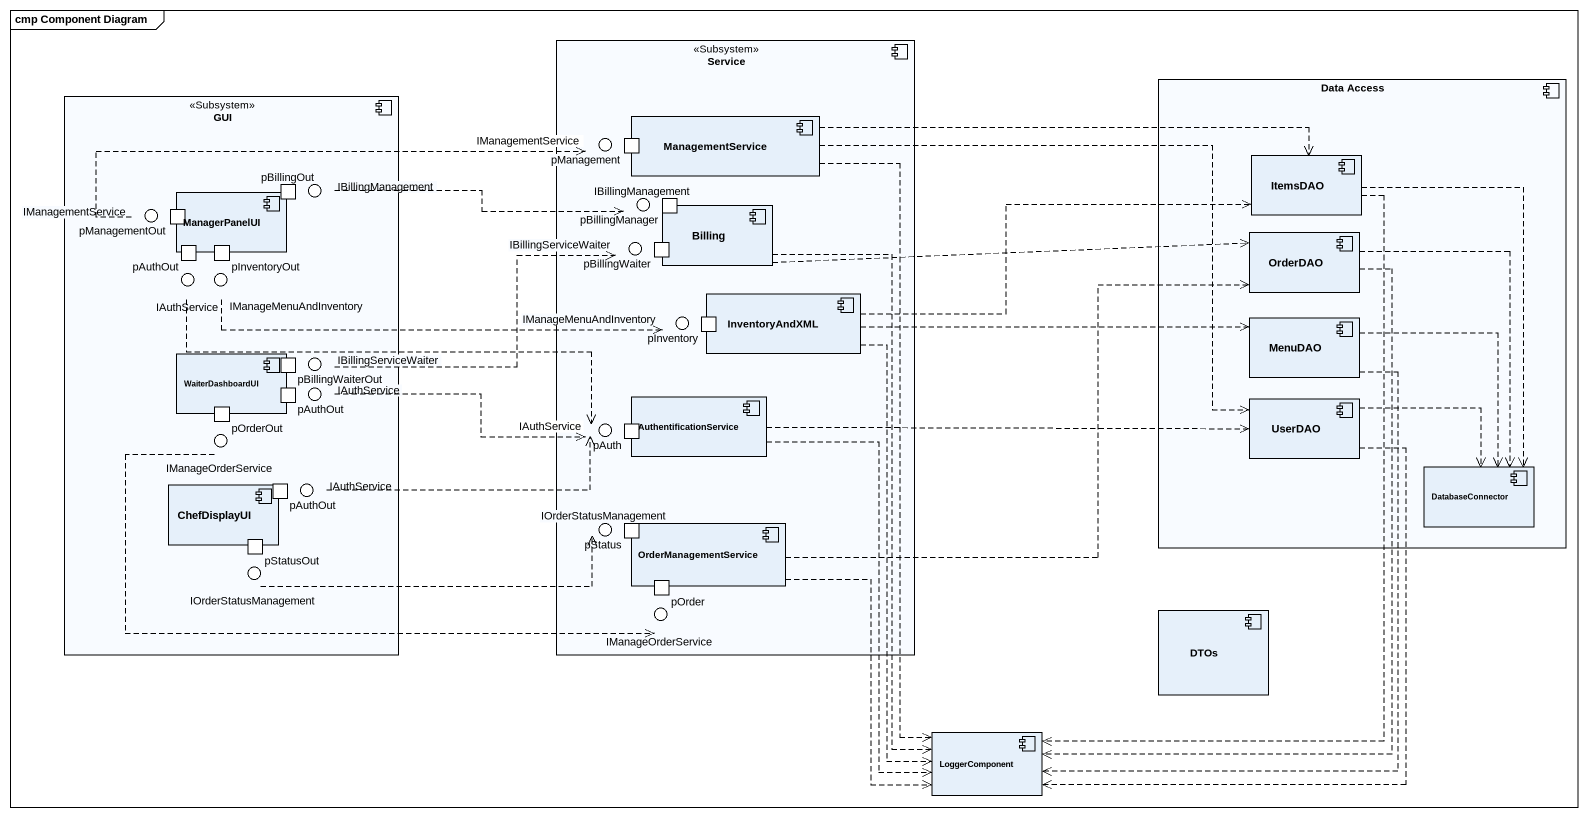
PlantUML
@startuml
mainframe cmp Component Diagram
component Service <<Subsystem>> {
  component ManagementService {
    port pManagement
  }
  component Billing {
    port pBillingManager
    port pBillingWaiter
  }
  component InventoryAndXML {
    port pInventory
  }
  component AuthentificationService {
    port pAuth
  }
  component OrderManagementService {
    port pStatus
    port pOrder
  }
}
component GUI <<Subsystem>> {
  component ManagerPanelUI {
    port pManagementOut
    port pBillingOut
    port pAuthOut
    port pInventoryOut
  }
  component WaiterDashboardUI {
    port "pAuthOut" as pAuthOut_2
    port pBillingWaiterOut
    port pOrderOut
  }
  component ChefDisplayUI {
    port "pAuthOut" as pAuthOut_3
    port pStatusOut
  }
}
component "Data Access" as Data_Access {
  component ItemsDAO
  component OrderDAO
  component MenuDAO
  component UserDAO
  component DatabaseConnector
}
() IManagementService
() "IManagementService" as IManagementService_2
() IBillingManagement
() "IBillingManagement" as IBillingManagement_2
() IBillingServiceWaiter
() IAuthService
() IManageMenuAndInventory
() "IManageMenuAndInventory" as IManageMenuAndInventory_2
() "IAuthService" as IAuthService_2
() "IBillingServiceWaiter" as IBillingServiceWaiter_2
() IManageOrderService
() "IAuthService" as IAuthService_3
() "IAuthService" as IAuthService_4
() IOrderStatusManagement
() "IOrderStatusManagement" as IOrderStatusManagement_2
() "IManageOrderService" as IManageOrderService_2
component DTOs
component LoggerComponent
Service -up- IManagementService
GUI -up- IManagementService_2
GUI -up- IBillingManagement
Service -up- IBillingManagement_2
Service -up- IBillingServiceWaiter
GUI -up- IAuthService
GUI -up- IManageMenuAndInventory
Service -left- IManageMenuAndInventory_2
GUI -right- IAuthService_2
GUI -right- IBillingServiceWaiter_2
GUI -- IManageOrderService
Service -- IAuthService_3
GUI -- IAuthService_4
Service -- IOrderStatusManagement
GUI -- IOrderStatusManagement_2
Service -- IManageOrderService_2
ManagementService .right.> ItemsDAO
ManagementService .right.> UserDAO
ManagementService ..> LoggerComponent
ItemsDAO ..> DatabaseConnector
ItemsDAO ..> LoggerComponent
IManagementService_2 .right.> IManagementService
IBillingManagement .right.> IBillingManagement_2
Billing .right.> OrderDAO
Billing ..> LoggerComponent
OrderDAO ..> DatabaseConnector
OrderDAO ..> LoggerComponent
IAuthService .right.> IAuthService_3
IManageMenuAndInventory .right.> IManageMenuAndInventory_2
InventoryAndXML .right.> ItemsDAO
InventoryAndXML .right.> MenuDAO
InventoryAndXML ..> LoggerComponent
MenuDAO ..> DatabaseConnector
MenuDAO ..> LoggerComponent
IAuthService_2 .right.> IAuthService_3
IBillingServiceWaiter_2 .right.> IBillingServiceWaiter
IManageOrderService .right.> IManageOrderService_2
AuthentificationService .right.> UserDAO
AuthentificationService ..> LoggerComponent
UserDAO .right.> DatabaseConnector
UserDAO ..> LoggerComponent
IAuthService_4 .right.> IAuthService_3
OrderManagementService .right.> OrderDAO
OrderManagementService ..> LoggerComponent
IOrderStatusManagement_2 .right.> IOrderStatusManagement
@enduml
